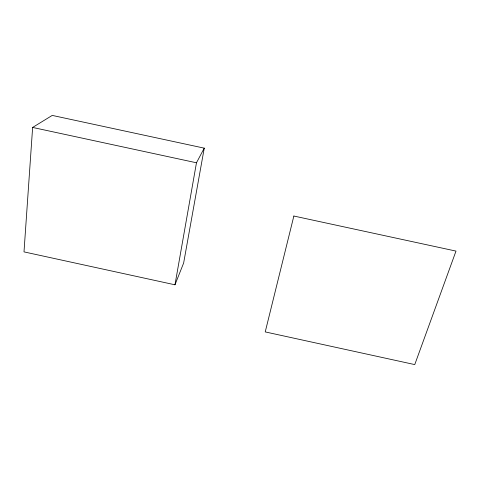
<?xml version="1.0" encoding="UTF-8"?>
<svg xmlns="http://www.w3.org/2000/svg" width="480" height="480" viewBox="0 0 480 480"><rect width="100%" height="100%" fill="white"/><g stroke="black" fill="none" stroke-linecap="round" stroke-linejoin="round"><path stroke-width="0.72" d="M32.628 127.44L24 251.886L174.972 284.802L183.636 263.04L204.252 148.152L52.242 115.41L32.628 127.44L196.464 162.78L204.252 148.152M174.972 284.802L196.464 162.78M293.862 216.03L265.224 331.914L414.756 364.59L456 251.094L293.862 216.03"/></g></svg>
